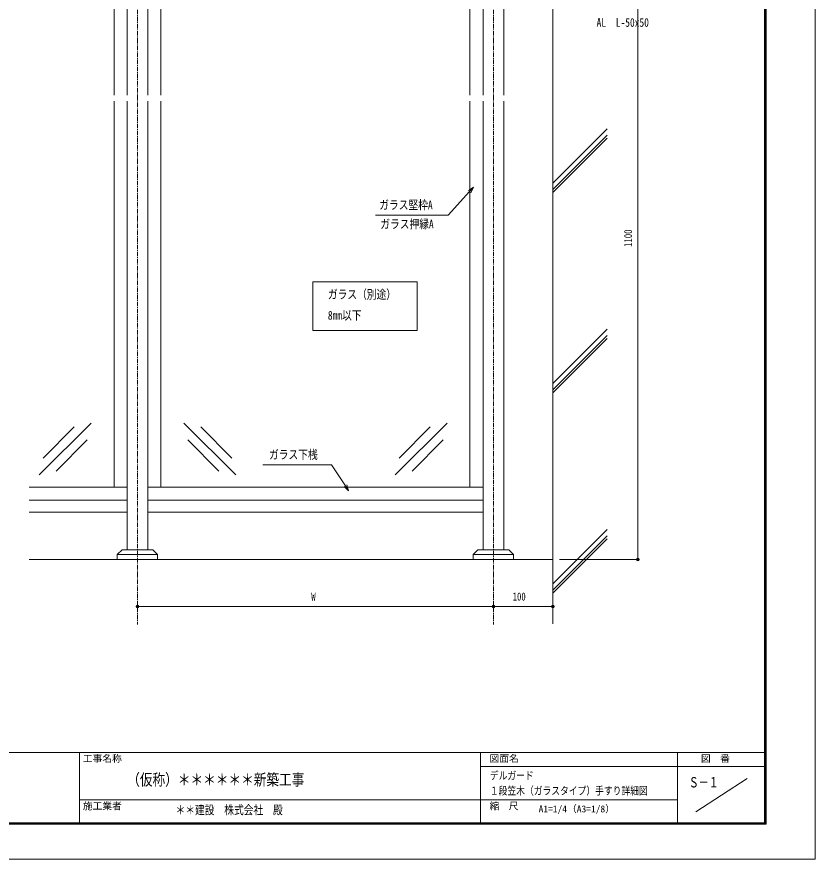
# Model space of a CAD drawing. Units: millimetres, scale not verified. Extents: x -3580 to 3580, y -1188 to 1188.
# Drawn here: x -1562 to -216, y -1188 to 232 of the extents above; entities that cross this region are included whole.
import ezdxf
from ezdxf.enums import TextEntityAlignment as Align

# ---------------------------------------------------------------- set-up
doc = ezdxf.new("R2010")
doc.units = ezdxf.units.MM
doc.header["$LTSCALE"] = 6
doc.linetypes.add('USER1', pattern=[2, 1.25, -0.25, 0.25, -0.25])
for name, color, linetype, lineweight in [('0-0_0', 7, 'Continuous', 18), ('0-1_DEFPOINTS', 7, 'Continuous', 18), ('0-4_WAKU', 7, 'Continuous', 18), ('0-5_6_U+FF8A_U+FF6F_U+FF81_U+FF9D_U+FF78_U+FF9E', 4, 'Continuous', 18), ('0-7_2躯体線', 4, 'Continuous', 18), ('0-8_3中心線', 2, 'USER1', 18), ('0-A_1手摺寸法', 3, 'Continuous', 18), ('0-B_42_U+FF71_U+FF99_U+FF90部品', 6, 'Continuous', 18)]:
    doc.layers.add(name, color=color, linetype=linetype, lineweight=lineweight)
doc.layers.add('0-2_MOJI', color=7, linetype='Continuous')
doc.styles.add('ＭＳ ゴシック', font='')
doc.styles.get('ＭＳ ゴシック').set_extended_font_data('MS Gothic')

msp = doc.modelspace()

# ---------------------------------------------------------------- linework, layer by layer
at = {"layer": '0-0_0'}
for p, q in [((-1375.771, 394.094), (-1375.771, 99.568)), ((-1340.771, 99.568), (-1340.771, 394.094)), ((-775.771, 394.094), (-775.771, 99.568)), ((-740.771, 99.568), (-740.771, 394.094)), ((-1375.771, 89.74), (-1375.771, -666.702)), ((-1340.771, -666.702), (-1340.771, 89.74)), ((-775.771, 89.74), (-775.771, -666.702)), ((-740.771, -666.702), (-740.771, 89.74)), ((-1324.271, -674.702), (-1392.271, -674.702)), ((-724.271, -674.702), (-792.271, -674.702))]:
    msp.add_line(p, q, dxfattribs=at)
at = {"layer": '0-0_0', "lineweight": 9}
for p, q in [((-791.771, -55.413), (-798.49, -62.819)), ((-1002.267, -566.906), (-1007.839, -558.602)), ((-514.718, -680.606), (-514.718, -678.306)), ((-1355.971, -761.949), (-1353.671, -761.949)), ((-760.571, -761.949), (-762.871, -761.949)), ((-755.971, -761.949), (-753.671, -761.949)), ((-660.571, -761.949), (-662.871, -761.949))]:
    msp.add_line(p, q, dxfattribs=at)
for points in [[(-796.506, -64.62), (-791.771, -55.413), (-800.475, -61.019)], [(-1010.064, -560.095), (-1002.267, -566.906), (-1005.614, -557.109)]]:
    msp.add_lwpolyline(points, dxfattribs=at)
at = {"layer": '0-0_0'}
for points in [[(-798.49, -62.819), (-834.712, -102.744), (-957.233, -102.744)], [(-1007.839, -558.602), (-1031.316, -523.622), (-1146.936, -523.622)]]:
    msp.add_lwpolyline(points, dxfattribs=at)
for points in [[(-1324.271, -682.906), (-1392.271, -682.906), (-1392.271, -674.702), (-1384.271, -666.702), (-1332.271, -666.702), (-1324.271, -674.702)], [(-724.271, -682.906), (-792.271, -682.906), (-792.271, -674.702), (-784.271, -666.702), (-732.271, -666.702), (-724.271, -674.702)]]:
    msp.add_lwpolyline(points, close=True, dxfattribs=at)
at = {"layer": '0-0_0', "lineweight": 9}
for centre, radius in [((-514.718, -682.906), 2.3), ((-514.718, -682.906), 1.15), ((-1358.271, -761.949), 2.3), ((-1358.271, -761.949), 1.15), ((-758.271, -761.949), 2.3), ((-758.271, -761.949), 2.3), ((-758.271, -761.949), 1.15), ((-758.271, -761.949), 1.15), ((-658.271, -761.949), 2.3), ((-658.271, -761.949), 1.15)]:
    msp.add_circle(centre, radius, dxfattribs=at)
at = {"layer": '0-1_DEFPOINTS', "color": 5}
for p, q in [((-215.833, -1188.013), (-215.833, 1187.987)), ((-3579.833, -1188.013), (-215.833, -1188.013))]:
    msp.add_line(p, q, dxfattribs=at)
at = {"layer": '0-4_WAKU'}
for p, q in [((-301.033, -1126.813), (-301.033, 1130.787)), ((-300.433, -1127.413), (-300.433, 1131.387)), ((-299.833, -1128.013), (-299.833, 1131.987)), ((-299.233, -1128.613), (-299.233, 1132.587)), ((-298.633, -1129.213), (-298.633, 1133.187)), ((-3499.833, -1008.013), (-299.833, -1008.013)), ((-1455.833, -1008.013), (-1455.833, -1128.013)), ((-779.833, -1008.013), (-779.833, -1128.013)), ((-447.833, -1008.013), (-447.833, -1128.013)), ((-779.833, -1032.013), (-299.833, -1032.013)), ((-416.999, -1108.013), (-330.666, -1052.013)), ((-1455.833, -1088.013), (-447.833, -1088.013)), ((-3501.033, -1129.213), (-298.633, -1129.213)), ((-3500.433, -1128.613), (-299.233, -1128.613)), ((-3499.833, -1128.013), (-299.833, -1128.013)), ((-3499.233, -1127.413), (-300.433, -1127.413)), ((-3498.633, -1126.813), (-301.033, -1126.813))]:
    msp.add_line(p, q, dxfattribs=at)
at = {"layer": '0-5_6_U+FF8A_U+FF6F_U+FF81_U+FF9D_U+FF78_U+FF9E'}
for p, q in [((-1523.889, -540.312), (-1436.428, -452.851)), ((-1192.653, -540.312), (-1280.114, -452.851)), ((-923.889, -540.312), (-836.428, -452.851)), ((-1517.335, -511.881), (-1464.858, -459.404)), ((-1199.207, -511.881), (-1251.683, -459.404)), ((-917.335, -511.881), (-864.858, -459.404)), ((-1495.458, -533.758), (-1442.981, -481.281)), ((-1221.084, -533.758), (-1273.56, -481.281)), ((-895.458, -533.758), (-842.981, -481.281))]:
    msp.add_line(p, q, dxfattribs=at)
msp.add_lwpolyline([(-886.772, -215.096), (-1062.736, -215.096), (-1062.736, -297.165), (-886.772, -297.165)], close=True, dxfattribs=at)
at = {"layer": '0-7_2躯体線'}
for p, q in [((-658.271, 476.326), (-658.271, -791.443)), ((-658.271, -48.458), (-566.682, 43.131)), ((-658.271, -59.067), (-566.682, 32.522)), ((-658.271, -64.36), (-566.682, 27.228)), ((-658.271, -386.215), (-566.682, -294.626)), ((-658.271, -396.823), (-566.682, -305.235)), ((-658.271, -402.117), (-566.682, -310.528)), ((-658.271, -723.971), (-566.682, -632.383)), ((-658.271, -734.58), (-566.682, -642.991)), ((-658.271, -739.874), (-566.682, -648.285)), ((-658.271, -682.906), (-1540.771, -682.906))]:
    msp.add_line(p, q, dxfattribs=at)
at = {"layer": '0-8_3中心線'}
for p, q in [((-1358.271, 495.594), (-1358.271, -792.635)), ((-758.271, 495.594), (-758.271, -792.635))]:
    msp.add_line(p, q, dxfattribs=at)
at = {"layer": '0-A_1手摺寸法'}
for p, q in [((-514.718, -678.306), (-514.718, 412.494)), ((-646.771, -682.906), (-514.718, -682.906)), ((-1358.271, -759.593), (-1358.271, -761.949)), ((-762.871, -761.949), (-1353.671, -761.949)), ((-758.271, -759.593), (-758.271, -761.949)), ((-758.271, -759.593), (-758.271, -761.949)), ((-753.671, -761.949), (-662.871, -761.949)), ((-658.271, -759.593), (-658.271, -761.949))]:
    msp.add_line(p, q, dxfattribs=at)
at = {"layer": '0-B_42_U+FF71_U+FF99_U+FF90部品'}
for p, q in [((-1397.771, 372.094), (-1397.771, 99.568)), ((-1318.771, 372.094), (-1318.771, 99.568)), ((-797.771, 372.094), (-797.771, 99.568)), ((-1397.771, 89.74), (-1397.771, -560.906)), ((-1318.771, 89.74), (-1318.771, -560.906)), ((-797.771, 89.74), (-797.771, -560.906)), ((-1375.771, -560.906), (-1540.771, -560.906)), ((-775.771, -560.906), (-1340.771, -560.906)), ((-1375.771, -582.906), (-1540.771, -582.906)), ((-775.771, -582.906), (-1340.771, -582.906)), ((-1375.771, -602.906), (-1540.771, -602.906)), ((-775.771, -602.906), (-1340.771, -602.906))]:
    msp.add_line(p, q, dxfattribs=at)

# ---------------------------------------------------------------- texts
at = {"layer": '0-0_0', "style": 'ＭＳ ゴシック'}
for s, height, width, p in [('AL\u3000L-50x50', 14.66, 0.8, (-584.326, 210.568)), ('ガラス堅枠A', 14.66, 0.8, (-950.728, -97.041)), ('ガラス押縁A', 14.66, 0.8, (-948.967, -129.327)), ('ガラス（別途）', 14.66, 0.8, (-1037.328, -247.871)), ('8mm以下', 14.66, 0.8, (-1037.328, -283.095)), ('ガラス下桟', 14.66, 0.8, (-1136.551, -517.92)), ('（仮称）＊＊＊＊＊＊新築工事', 19.55, 0.8, (-1375.588, -1069.627)), ('デルガード', 13.2, 0.8, (-764.165, -1057.679)), ('Ｓ－１', 17.6, 0.7, (-428.816, -1072.454)), ('１段笠木（ガラスタイプ）手すり詳細図', 13.2, 0.8, (-764.165, -1083.311)), ('＊＊建設\u3000株式会社\u3000殿', 14.66, 0.8, (-1294.104, -1116.934))]:
    msp.add_text(s, height=height, dxfattribs=dict(at, width=width)).set_placement(p, align=Align.BOTTOM_LEFT)
msp.add_text('A1=1/4（A3=1/8）', height=11.73, dxfattribs=at).set_placement((-681.988, -1112.724), align=Align.BOTTOM_LEFT)
at = {"layer": '0-2_MOJI', "style": 'ＭＳ ゴシック'}
for s, p in [('工事名称', (-1450.325, -1027.807)), ('図面名', (-764.725, -1027.807)), ('図  番', (-408.41, -1027.807)), ('施工業者', (-1450.325, -1107.807)), ('縮  尺', (-764.725, -1107.807))]:
    msp.add_text(s, height=11.73, dxfattribs=at).set_placement(p, align=Align.BOTTOM_LEFT)
at = {"layer": '0-A_1手摺寸法', "color": 7, "style": 'ＭＳ ゴシック', "width": 0.8}
msp.add_text('1100', height=13.49, rotation=90, dxfattribs=at).set_placement((-520.468, -156.037), align=Align.BOTTOM_LEFT)
for s, p in [('W', (-1065.28, -756.199)), ('100', (-725.795, -756.199))]:
    msp.add_text(s, height=13.49, dxfattribs=at).set_placement(p, align=Align.BOTTOM_LEFT)

doc.saveas('drawing.dxf')
